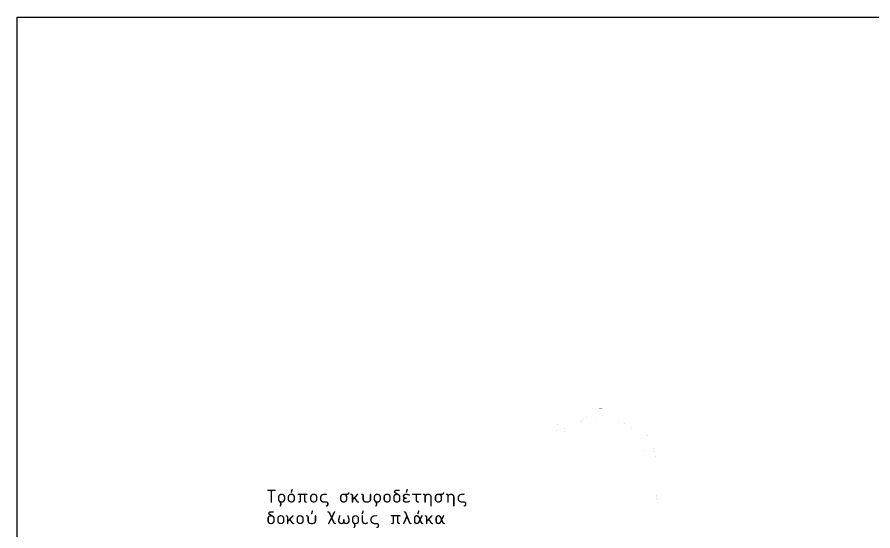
# Model space of a CAD drawing. Header units: millimetres. Extents: x -2171 to 1563, y -1758 to -1505.
# Drawn here: x 1341.24 to 1354.48, y -1599.36 to -1591.41 of the extents above; entities that cross this region are included whole.
import ezdxf

# ---------------------------------------------------------------- set-up
doc = ezdxf.new("R2010")
doc.units = ezdxf.units.MM
doc.layers.add('-S_TEXT', color=3, linetype='Continuous')
doc.layers.add('Tablet', color=150, linetype='Continuous', true_color=0x0180ff)
doc.styles.add('Annotative', font='romans.shx')

msp = doc.modelspace()

# ---------------------------------------------------------------- linework, layer by layer
at = {"layer": '-S_TEXT', "color": 3, "linetype": 'Continuous', "ltscale": 0.5}
msp.add_lwpolyline([(1382.1907, -1619.806), (1341.2407, -1619.806), (1341.2407, -1591.406), (1382.1907, -1591.406)], close=True, dxfattribs=at)
at = {"layer": 'Tablet', "color": 150, "const_width": 0.000075}
msp.add_lwpolyline([(1343.7822, -1618.006), (1373.7822, -1618.006), (1373.7822, -1594.006), (1343.7822, -1594.006)], close=True, dxfattribs=at)
at = {"layer": 'Tablet', "color": 7, "const_width": 0.00006}
for points in [[(1349.5608, -1597.7483), (1349.6837, -1597.6368), (1349.8249, -1597.5497), (1349.9797, -1597.49), (1350.1429, -1597.4597), (1350.3088, -1597.4599), (1350.4719, -1597.4906), (1350.6266, -1597.5507), (1350.7676, -1597.6382), (1350.8902, -1597.7501), (1350.9901, -1597.8826), (1351.064, -1598.0311), (1351.1094, -1598.1907), (1351.1247, -1598.356), (1351.1247, -1598.8027)], [(1349.6641, -1597.8577), (1349.7658, -1597.7628), (1349.8833, -1597.6882), (1350.0125, -1597.6366), (1350.149, -1597.6098), (1350.2881, -1597.6087), (1350.425, -1597.6332), (1350.5551, -1597.6827), (1350.6738, -1597.7553), (1350.777, -1597.8486), (1350.8612, -1597.9593), (1350.9235, -1598.0837), (1350.9618, -1598.2175), (1350.9747, -1598.356), (1350.9747, -1598.8027)], [(1349.6647, -1597.8023), (1349.7739, -1597.7103), (1349.898, -1597.6394), (1350.0329, -1597.5922), (1350.174, -1597.5701), (1350.3169, -1597.5739), (1350.4566, -1597.6034), (1350.5888, -1597.6577), (1350.709, -1597.735), (1350.8132, -1597.8327), (1350.8981, -1597.9477), (1350.9608, -1598.0761), (1350.9992, -1598.2137), (1351.0122, -1598.356), (1351.0122, -1598.8027)], [(1349.612, -1597.8097), (1349.6033, -1597.8101), (1349.5947, -1597.809), (1349.5864, -1597.8063), (1349.5788, -1597.8021), (1349.5721, -1597.7965), (1349.5666, -1597.7899), (1349.5623, -1597.7823), (1349.5596, -1597.774), (1349.5584, -1597.7654), (1349.5588, -1597.7568), (1349.5608, -1597.7483)], [(1349.6567, -1597.8599), (1349.648, -1597.8594), (1349.6396, -1597.8572), (1349.6317, -1597.8536), (1349.6246, -1597.8486), (1349.6185, -1597.8424), (1349.6136, -1597.8352), (1349.6102, -1597.8272), (1349.6082, -1597.8187), (1349.6078, -1597.81)], [(1349.612, -1597.8097), (1349.621, -1597.8092), (1349.6299, -1597.8104), (1349.6385, -1597.8131), (1349.6465, -1597.8174), (1349.6535, -1597.823), (1349.6594, -1597.8299), (1349.664, -1597.8377), (1349.667, -1597.8462)], [(1350.8247, -1600.756), (1350.8247, -1599.5527), (1350.8997, -1599.5527), (1350.8997, -1599.4027), (1350.8622, -1599.4027), (1350.8622, -1599.2527), (1350.9747, -1598.8027), (1351.0497, -1598.8027), (1351.1247, -1598.8027), (1351.2372, -1599.2527), (1351.2372, -1599.4027), (1351.1997, -1599.4027), (1351.1997, -1599.5527), (1351.2747, -1599.5527), (1351.2747, -1600.756)], [(1350.8997, -1599.2527), (1351.0122, -1598.8027)], [(1350.8997, -1599.4027), (1350.8997, -1599.2527)]]:
    msp.add_lwpolyline(points, dxfattribs=at)

# ---------------------------------------------------------------- texts
at = {"insert": (1345.0932, -1598.723), "char_height": 0.2, "width": 3.590614, "attachment_point": 1, "style": 'Annotative'}
msp.add_mtext('Τρόπος σκυροδέτησης δοκού χωρίς πλάκα', dxfattribs=at)

doc.saveas('drawing.dxf')
